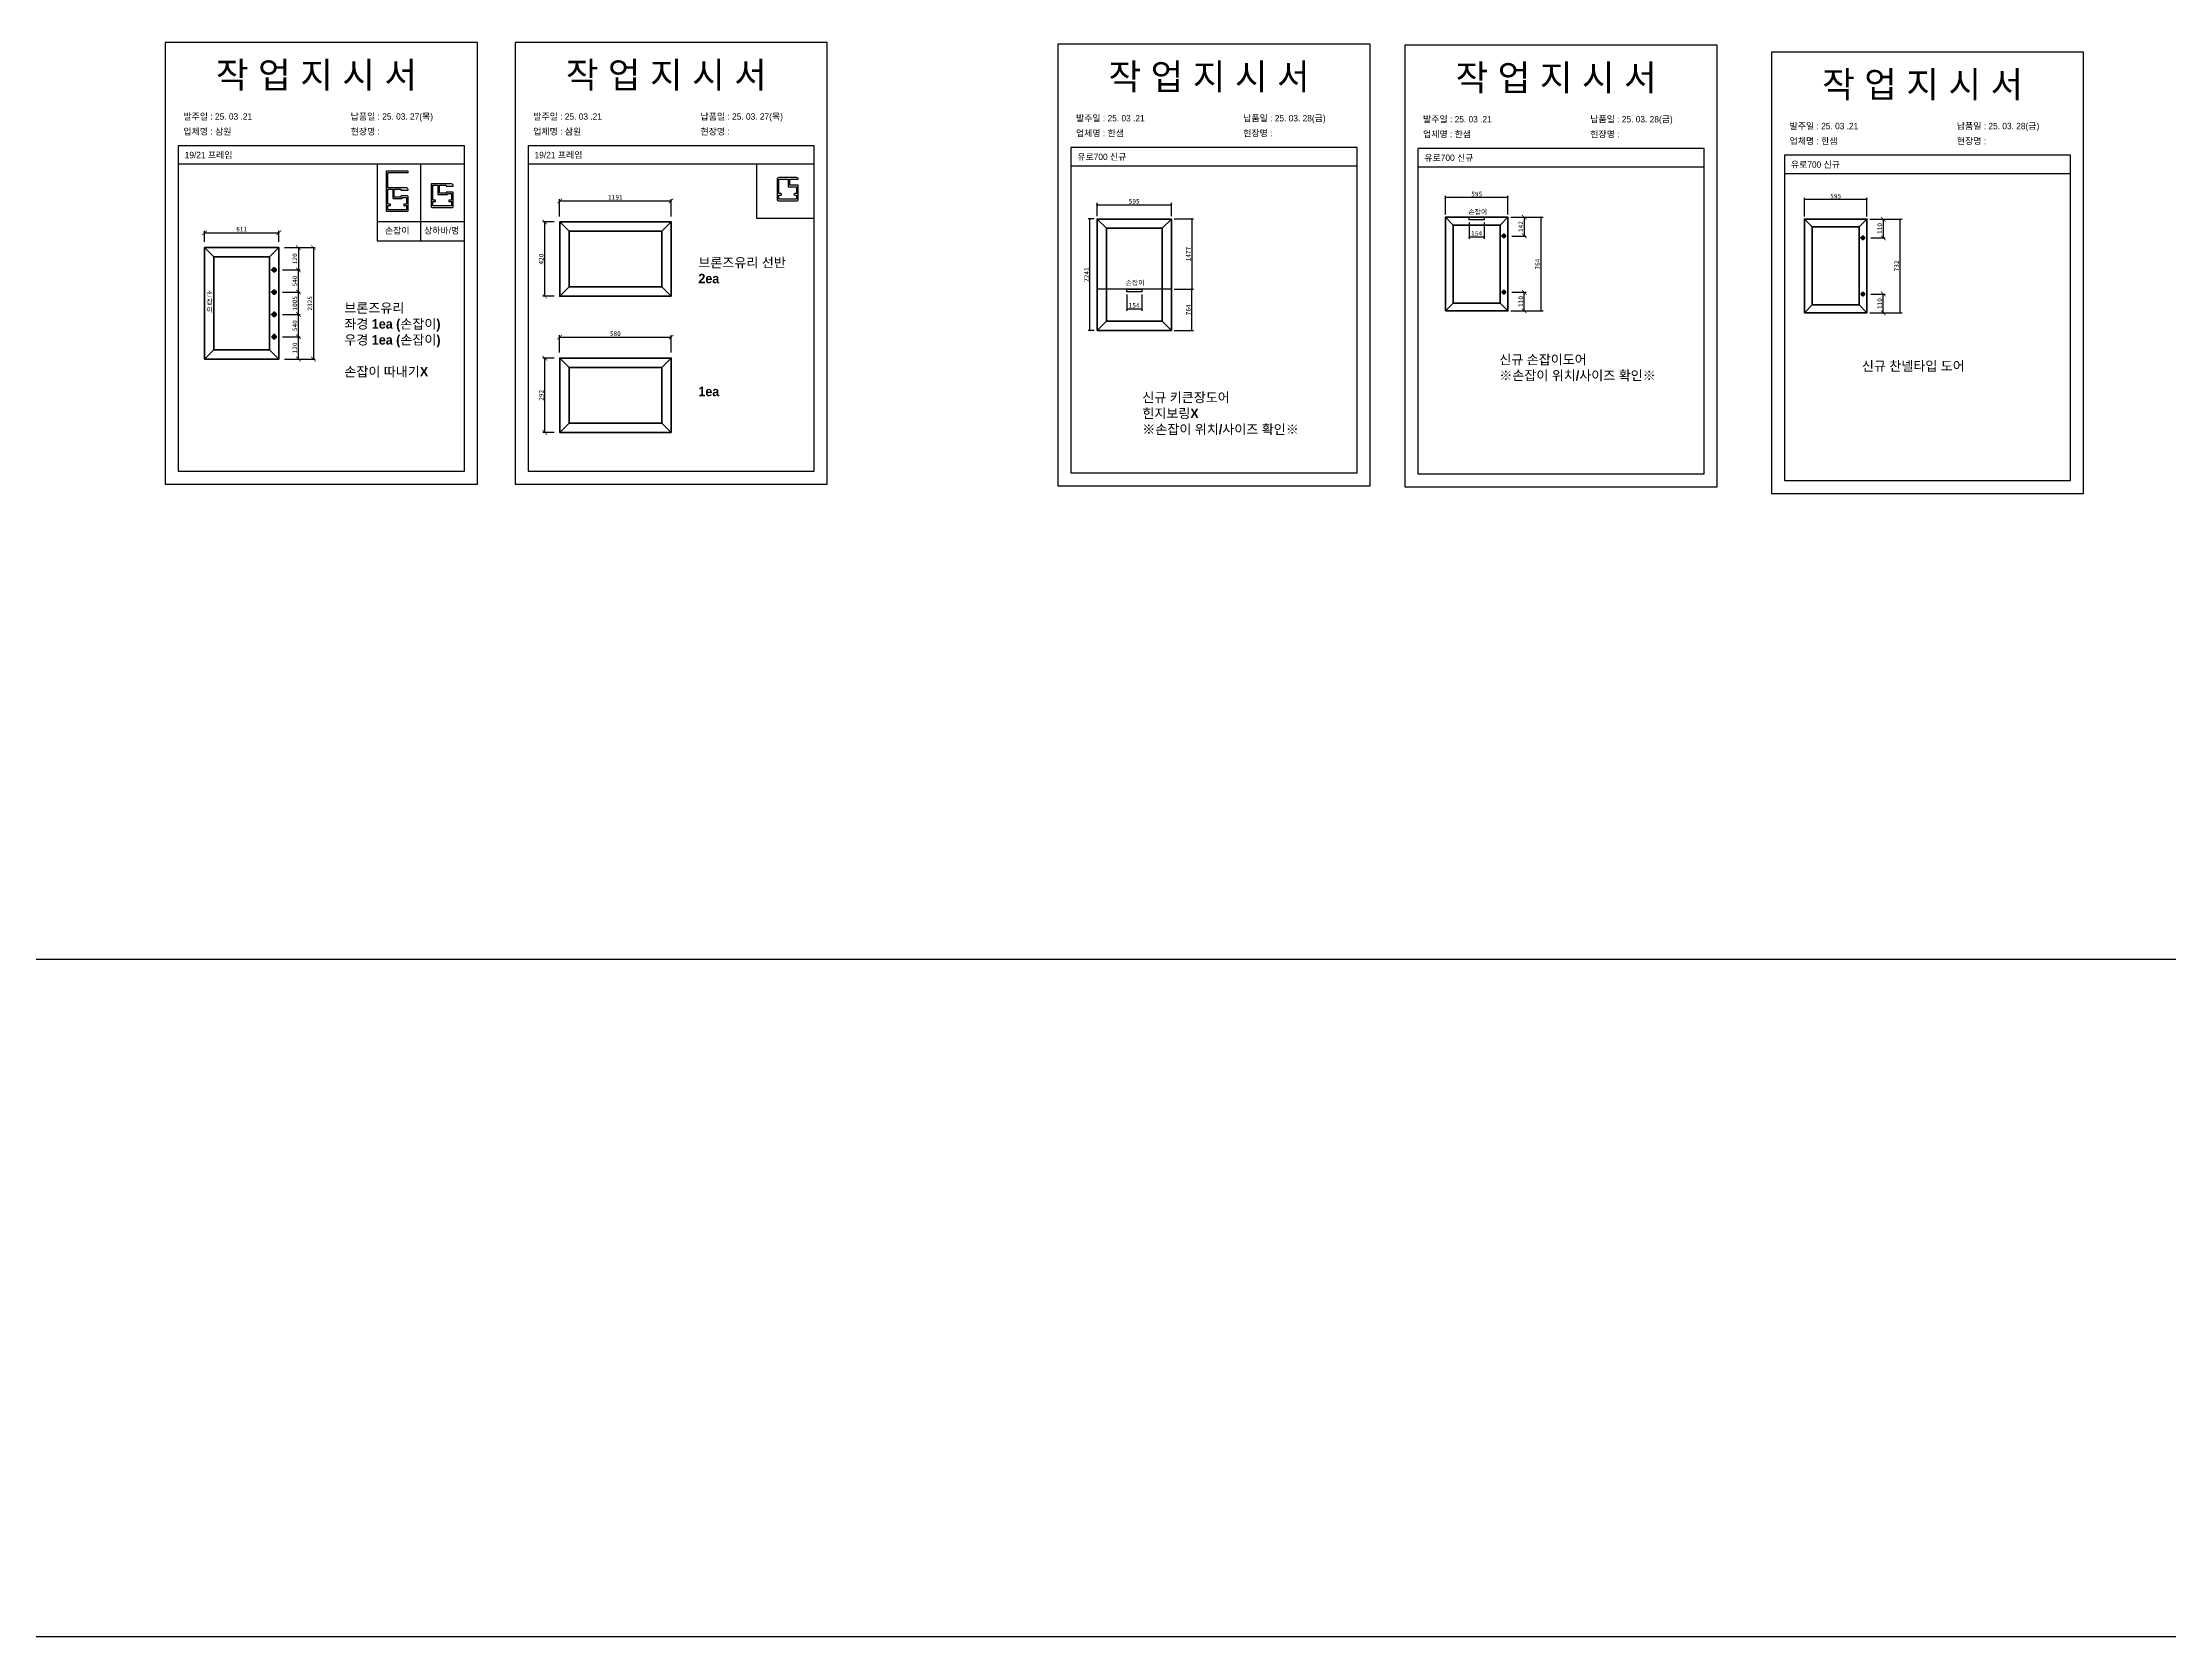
# Model space of a CAD drawing. Header units: millimetres. Extents: x -44117 to 256353, y -2095463 to 65325.
# Drawn here: x 116570 to 128016, y -44528 to -35951 of the extents above; entities that cross this region are included whole.
import ezdxf

# ---------------------------------------------------------------- set-up
doc = ezdxf.new("R2010")
doc.units = ezdxf.units.MM
doc.header["$LTSCALE"] = 10
doc.layers.add('Layer1', color=7, linetype='Continuous', lineweight=70)
doc.dimstyles.new('ISO-25', dxfattribs={"dimtxt": 2.5, "dimasz": 2.5, "dimexe": 1, "dimexo": 1, "dimtad": 1, "dimtxsty": 'Standard', "dimblk": 'ARCHTICK', "dimcen": 2.5, "dimadec": 0, "dimazin": 0, "dimtfac": 1, "dimtmove": 0, "dimatfit": 3, "dimfxl": 0, "dimarcsym": 0})

# ---------------------------------------------------------------- blocks, each defined once
blk = doc.blocks.new('_ArchTick')
at = {"color": 0, "linetype": 'ByBlock', "const_width": 0.15}
blk.add_lwpolyline([(-0.5, -0.5), (0.5, 0.5)], dxfattribs=at)
blk = doc.blocks.new('*D2268')
at = {"color": 0, "lineweight": -2}
for p, q in [((117442, -37024), (117442, -36964)), ((117842, -37024), (117842, -36964)), ((117442, -36974), (117842, -36974))]:
    blk.add_line(p, q, dxfattribs=at)
at = {"layer": 'Defpoints', "color": 0}
for p in [(117442, -37054), (117842, -36974), (117842, -37054)]:
    blk.add_point(p, dxfattribs=at)
at = {"color": 0, "lineweight": -2, "xscale": 25, "yscale": 25, "zscale": 25, "rotation": 180}
blk.add_blockref('_ArchTick', (117442, -36974), dxfattribs=at)
at = {"color": 0, "lineweight": -2, "xscale": 25, "yscale": 25, "zscale": 25}
blk.add_blockref('_ArchTick', (117842, -36974), dxfattribs=at)
at = {"color": 0, "insert": (117642, -36955), "char_height": 25, "attachment_point": 5}
blk.add_mtext('611', dxfattribs=at)
blk = doc.blocks.new('*D2269')
at = {"color": 0, "lineweight": -2}
for p, q in [((117862, -37534), (117957, -37534)), ((117947, -37654), (117947, -37534)), ((117872, -37654), (117957, -37654))]:
    blk.add_line(p, q, dxfattribs=at)
at = {"layer": 'Defpoints', "color": 0}
for p in [(117832, -37534), (117947, -37534), (117842, -37654)]:
    blk.add_point(p, dxfattribs=at)
at = {"color": 0, "lineweight": -2, "xscale": 25, "yscale": 25, "zscale": 25}
for p, rotation in [((117947, -37534), 90), ((117947, -37654), 270)]:
    blk.add_blockref('_ArchTick', p, dxfattribs=dict(at, rotation=rotation))
at = {"color": 0, "insert": (117928, -37594), "char_height": 25, "attachment_point": 5, "rotation": 90}
blk.add_mtext('120', dxfattribs=at)
blk = doc.blocks.new('*D2270')
at = {"color": 0, "lineweight": -2}
for p, q in [((117872, -37054), (117957, -37054)), ((117947, -37054), (117947, -37174)), ((117862, -37174), (117957, -37174))]:
    blk.add_line(p, q, dxfattribs=at)
at = {"layer": 'Defpoints', "color": 0}
for p in [(117842, -37054), (117832, -37174), (117947, -37174)]:
    blk.add_point(p, dxfattribs=at)
at = {"color": 0, "lineweight": -2, "xscale": 25, "yscale": 25, "zscale": 25}
for p, rotation in [((117947, -37054), 90), ((117947, -37174), 270)]:
    blk.add_blockref('_ArchTick', p, dxfattribs=dict(at, rotation=rotation))
at = {"color": 0, "insert": (117928, -37114), "char_height": 25, "attachment_point": 5, "rotation": 90}
blk.add_mtext('120', dxfattribs=at)
blk = doc.blocks.new('*D2271')
at = {"color": 0, "lineweight": -2}
for p, q in [((117872, -37054), (118038, -37054)), ((118028, -37054), (118028, -37654)), ((117872, -37654), (118038, -37654))]:
    blk.add_line(p, q, dxfattribs=at)
at = {"layer": 'Defpoints', "color": 0}
for p in [(117842, -37054), (117842, -37654), (118028, -37654)]:
    blk.add_point(p, dxfattribs=at)
at = {"color": 0, "lineweight": -2, "xscale": 25, "yscale": 25, "zscale": 25}
for p, rotation in [((118028, -37054), 90), ((118028, -37654), 270)]:
    blk.add_blockref('_ArchTick', p, dxfattribs=dict(at, rotation=rotation))
at = {"color": 0, "insert": (118009, -37354), "char_height": 25, "attachment_point": 5, "rotation": 90}
blk.add_mtext('2325', dxfattribs=at)
blk = doc.blocks.new('*D2272')
at = {"color": 0, "lineweight": -2}
for p, q in [((117862, -37414), (117957, -37414)), ((117947, -37534), (117947, -37414)), ((117862, -37534), (117957, -37534))]:
    blk.add_line(p, q, dxfattribs=at)
at = {"layer": 'Defpoints', "color": 0}
for p in [(117832, -37414), (117947, -37414), (117832, -37534)]:
    blk.add_point(p, dxfattribs=at)
at = {"color": 0, "lineweight": -2, "xscale": 25, "yscale": 25, "zscale": 25}
for p, rotation in [((117947, -37414), 90), ((117947, -37534), 270)]:
    blk.add_blockref('_ArchTick', p, dxfattribs=dict(at, rotation=rotation))
at = {"color": 0, "insert": (117928, -37474), "char_height": 25, "attachment_point": 5, "rotation": 90}
blk.add_mtext('540', dxfattribs=at)
blk = doc.blocks.new('*D2273')
at = {"color": 0, "lineweight": -2}
for p, q in [((117862, -37174), (117957, -37174)), ((117947, -37294), (117947, -37174)), ((117862, -37294), (117957, -37294))]:
    blk.add_line(p, q, dxfattribs=at)
at = {"layer": 'Defpoints', "color": 0}
for p in [(117832, -37174), (117947, -37174), (117832, -37294)]:
    blk.add_point(p, dxfattribs=at)
at = {"color": 0, "lineweight": -2, "xscale": 25, "yscale": 25, "zscale": 25}
for p, rotation in [((117947, -37174), 90), ((117947, -37294), 270)]:
    blk.add_blockref('_ArchTick', p, dxfattribs=dict(at, rotation=rotation))
at = {"color": 0, "insert": (117928, -37234), "char_height": 25, "attachment_point": 5, "rotation": 90}
blk.add_mtext('540', dxfattribs=at)
blk = doc.blocks.new('*D2274')
at = {"color": 0, "lineweight": -2}
for p, q in [((117862, -37294), (117957, -37294)), ((117947, -37414), (117947, -37294)), ((117862, -37414), (117957, -37414))]:
    blk.add_line(p, q, dxfattribs=at)
at = {"layer": 'Defpoints', "color": 0}
for p in [(117832, -37294), (117947, -37294), (117832, -37414)]:
    blk.add_point(p, dxfattribs=at)
at = {"color": 0, "lineweight": -2, "xscale": 25, "yscale": 25, "zscale": 25}
for p, rotation in [((117947, -37294), 90), ((117947, -37414), 270)]:
    blk.add_blockref('_ArchTick', p, dxfattribs=dict(at, rotation=rotation))
at = {"color": 0, "insert": (117928, -37354), "char_height": 25, "attachment_point": 5, "rotation": 90}
blk.add_mtext('1005', dxfattribs=at)
blk = doc.blocks.new('*D2275')
at = {"color": 0, "lineweight": -2}
for p, q in [((119323, -36916), (119263, -36916)), ((119273, -37316), (119273, -36916)), ((119323, -37316), (119263, -37316))]:
    blk.add_line(p, q, dxfattribs=at)
at = {"layer": 'Defpoints', "color": 0}
for p in [(119273, -36916), (119353, -36916), (119353, -37316)]:
    blk.add_point(p, dxfattribs=at)
at = {"color": 0, "lineweight": -2, "xscale": 25, "yscale": 25, "zscale": 25}
for p, rotation in [((119273, -36916), 90), ((119273, -37316), 270)]:
    blk.add_blockref('_ArchTick', p, dxfattribs=dict(at, rotation=rotation))
at = {"color": 0, "insert": (119254, -37116), "char_height": 25, "attachment_point": 5, "rotation": 90}
blk.add_mtext('420', dxfattribs=at)
blk = doc.blocks.new('*D2276')
at = {"color": 0, "lineweight": -2}
for p, q in [((119353, -36886), (119353, -36793)), ((119353, -36803), (119953, -36803)), ((119953, -36886), (119953, -36793))]:
    blk.add_line(p, q, dxfattribs=at)
at = {"layer": 'Defpoints', "color": 0}
for p in [(119953, -36803), (119353, -36916), (119953, -36916)]:
    blk.add_point(p, dxfattribs=at)
at = {"color": 0, "lineweight": -2, "xscale": 25, "yscale": 25, "zscale": 25, "rotation": 180}
blk.add_blockref('_ArchTick', (119353, -36803), dxfattribs=at)
at = {"color": 0, "lineweight": -2, "xscale": 25, "yscale": 25, "zscale": 25}
blk.add_blockref('_ArchTick', (119953, -36803), dxfattribs=at)
at = {"color": 0, "insert": (119653, -36784), "char_height": 25, "attachment_point": 5}
blk.add_mtext('1191', dxfattribs=at)
blk = doc.blocks.new('*D2277')
at = {"color": 0, "lineweight": -2}
for p, q in [((119323, -37649), (119263, -37649)), ((119273, -38049), (119273, -37649)), ((119323, -38049), (119263, -38049))]:
    blk.add_line(p, q, dxfattribs=at)
at = {"layer": 'Defpoints', "color": 0}
for p in [(119273, -37649), (119353, -37649), (119353, -38049)]:
    blk.add_point(p, dxfattribs=at)
at = {"color": 0, "lineweight": -2, "xscale": 25, "yscale": 25, "zscale": 25}
for p, rotation in [((119273, -37649), 90), ((119273, -38049), 270)]:
    blk.add_blockref('_ArchTick', p, dxfattribs=dict(at, rotation=rotation))
at = {"color": 0, "insert": (119254, -37849), "char_height": 25, "attachment_point": 5, "rotation": 90}
blk.add_mtext('292', dxfattribs=at)
blk = doc.blocks.new('*D2278')
at = {"color": 0, "lineweight": -2}
for p, q in [((119353, -37619), (119353, -37526)), ((119353, -37536), (119953, -37536)), ((119953, -37619), (119953, -37526))]:
    blk.add_line(p, q, dxfattribs=at)
at = {"layer": 'Defpoints', "color": 0}
for p in [(119953, -37536), (119353, -37649), (119953, -37649)]:
    blk.add_point(p, dxfattribs=at)
at = {"color": 0, "lineweight": -2, "xscale": 25, "yscale": 25, "zscale": 25, "rotation": 180}
blk.add_blockref('_ArchTick', (119353, -37536), dxfattribs=at)
at = {"color": 0, "lineweight": -2, "xscale": 25, "yscale": 25, "zscale": 25}
blk.add_blockref('_ArchTick', (119953, -37536), dxfattribs=at)
at = {"color": 0, "insert": (119653, -37517), "char_height": 25, "attachment_point": 5}
blk.add_mtext('580', dxfattribs=at)
blk = doc.blocks.new('*D2279')
at = {"color": 0, "lineweight": -2}
for p, q in [((122405, -37307), (122405, -37394)), ((122486, -37307), (122486, -37394)), ((122405, -37384), (122486, -37384))]:
    blk.add_line(p, q, dxfattribs=at)
at = {"layer": 'Defpoints', "color": 0}
for p in [(122405, -37292), (122486, -37292), (122486, -37384)]:
    blk.add_point(p, dxfattribs=at)
at = {"color": 0, "lineweight": -2, "xscale": 10, "yscale": 10, "zscale": 10, "rotation": 180}
blk.add_blockref('_ArchTick', (122405, -37384), dxfattribs=at)
at = {"color": 0, "lineweight": -2, "xscale": 10, "yscale": 10, "zscale": 10}
blk.add_blockref('_ArchTick', (122486, -37384), dxfattribs=at)
at = {"color": 0, "insert": (122445, -37365), "char_height": 25, "attachment_point": 5}
blk.add_mtext('154', dxfattribs=at)
blk = doc.blocks.new('*D2280')
at = {"color": 0, "lineweight": -2}
for p, q in [((122660, -37278), (122765, -37278)), ((122755, -37500), (122755, -37278)), ((122660, -37500), (122765, -37500))]:
    blk.add_line(p, q, dxfattribs=at)
at = {"layer": 'Defpoints', "color": 0}
for p in [(122645, -37278), (122755, -37278), (122645, -37500)]:
    blk.add_point(p, dxfattribs=at)
at = {"color": 0, "lineweight": -2, "xscale": 10, "yscale": 10, "zscale": 10}
for p, rotation in [((122755, -37278), 90), ((122755, -37500), 270)]:
    blk.add_blockref('_ArchTick', p, dxfattribs=dict(at, rotation=rotation))
at = {"color": 0, "insert": (122736, -37389), "char_height": 25, "attachment_point": 5, "rotation": 90}
blk.add_mtext('764', dxfattribs=at)
blk = doc.blocks.new('*D2281')
at = {"color": 0, "lineweight": -2}
for p, q in [((122660, -36900), (122765, -36900)), ((122755, -36900), (122755, -37278)), ((122660, -37278), (122765, -37278))]:
    blk.add_line(p, q, dxfattribs=at)
at = {"layer": 'Defpoints', "color": 0}
for p in [(122645, -36900), (122645, -37278), (122755, -37278)]:
    blk.add_point(p, dxfattribs=at)
at = {"color": 0, "lineweight": -2, "xscale": 10, "yscale": 10, "zscale": 10}
for p, rotation in [((122755, -36900), 90), ((122755, -37278), 270)]:
    blk.add_blockref('_ArchTick', p, dxfattribs=dict(at, rotation=rotation))
at = {"color": 0, "insert": (122736, -37089), "char_height": 25, "attachment_point": 5, "rotation": 90}
blk.add_mtext('1477', dxfattribs=at)
blk = doc.blocks.new('*D2282')
at = {"color": 0, "lineweight": -2}
for p, q in [((122230, -36900), (122197, -36900)), ((122207, -37500), (122207, -36900)), ((122230, -37500), (122197, -37500))]:
    blk.add_line(p, q, dxfattribs=at)
at = {"layer": 'Defpoints', "color": 0}
for p in [(122207, -36900), (122245, -36900), (122245, -37500)]:
    blk.add_point(p, dxfattribs=at)
at = {"color": 0, "lineweight": -2, "xscale": 10, "yscale": 10, "zscale": 10}
for p, rotation in [((122207, -36900), 90), ((122207, -37500), 270)]:
    blk.add_blockref('_ArchTick', p, dxfattribs=dict(at, rotation=rotation))
at = {"color": 0, "insert": (122188, -37200), "char_height": 25, "attachment_point": 5, "rotation": 90}
blk.add_mtext('2241', dxfattribs=at)
blk = doc.blocks.new('*D2283')
at = {"color": 0, "lineweight": -2}
for p, q in [((122245, -36885), (122245, -36814)), ((122245, -36824), (122645, -36824)), ((122645, -36885), (122645, -36814))]:
    blk.add_line(p, q, dxfattribs=at)
at = {"layer": 'Defpoints', "color": 0}
for p in [(122645, -36824), (122245, -36900), (122645, -36900)]:
    blk.add_point(p, dxfattribs=at)
at = {"color": 0, "lineweight": -2, "xscale": 10, "yscale": 10, "zscale": 10, "rotation": 180}
blk.add_blockref('_ArchTick', (122245, -36824), dxfattribs=at)
at = {"color": 0, "lineweight": -2, "xscale": 10, "yscale": 10, "zscale": 10}
blk.add_blockref('_ArchTick', (122645, -36824), dxfattribs=at)
at = {"color": 0, "insert": (122445, -36805), "char_height": 25, "attachment_point": 5}
blk.add_mtext('595', dxfattribs=at)
blk = doc.blocks.new('*D2284')
at = {"color": 0, "lineweight": -2}
for p, q in [((126410, -37304), (126486, -37304)), ((126476, -37405), (126476, -37304)), ((126418, -37405), (126486, -37405))]:
    blk.add_line(p, q, dxfattribs=at)
at = {"layer": 'Defpoints', "color": 0}
for p in [(126380, -37304), (126476, -37304), (126388, -37405)]:
    blk.add_point(p, dxfattribs=at)
at = {"color": 0, "lineweight": -2, "xscale": 25, "yscale": 25, "zscale": 25}
for p, rotation in [((126476, -37304), 90), ((126476, -37405), 270)]:
    blk.add_blockref('_ArchTick', p, dxfattribs=dict(at, rotation=rotation))
at = {"color": 0, "insert": (126457, -37355), "char_height": 25, "attachment_point": 5, "rotation": 90}
blk.add_mtext('110', dxfattribs=at)
blk = doc.blocks.new('*D2285')
at = {"color": 0, "lineweight": -2}
for p, q in [((126418, -36901), (126486, -36901)), ((126476, -36901), (126476, -37002)), ((126410, -37002), (126486, -37002))]:
    blk.add_line(p, q, dxfattribs=at)
at = {"layer": 'Defpoints', "color": 0}
for p in [(126388, -36901), (126380, -37002), (126476, -37002)]:
    blk.add_point(p, dxfattribs=at)
at = {"color": 0, "lineweight": -2, "xscale": 25, "yscale": 25, "zscale": 25}
for p, rotation in [((126476, -36901), 90), ((126476, -37002), 270)]:
    blk.add_blockref('_ArchTick', p, dxfattribs=dict(at, rotation=rotation))
at = {"color": 0, "insert": (126457, -36951), "char_height": 25, "attachment_point": 5, "rotation": 90}
blk.add_mtext('110', dxfattribs=at)
blk = doc.blocks.new('*D2286')
at = {"color": 0, "lineweight": -2}
for p, q in [((126403, -36901), (126577, -36901)), ((126567, -37405), (126567, -36901)), ((126403, -37405), (126577, -37405))]:
    blk.add_line(p, q, dxfattribs=at)
at = {"layer": 'Defpoints', "color": 0}
for p in [(126388, -36901), (126567, -36901), (126388, -37405)]:
    blk.add_point(p, dxfattribs=at)
at = {"color": 0, "lineweight": -2, "xscale": 10, "yscale": 10, "zscale": 10}
for p, rotation in [((126567, -36901), 90), ((126567, -37405), 270)]:
    blk.add_blockref('_ArchTick', p, dxfattribs=dict(at, rotation=rotation))
at = {"color": 0, "insert": (126548, -37153), "char_height": 25, "attachment_point": 5, "rotation": 90}
blk.add_mtext('732', dxfattribs=at)
blk = doc.blocks.new('*D2287')
at = {"color": 0, "lineweight": -2}
for p, q in [((126052, -36886), (126052, -36786)), ((126388, -36796), (126052, -36796)), ((126388, -36886), (126388, -36786))]:
    blk.add_line(p, q, dxfattribs=at)
at = {"layer": 'Defpoints', "color": 0}
for p in [(126052, -36796), (126052, -36901), (126388, -36901)]:
    blk.add_point(p, dxfattribs=at)
at = {"color": 0, "lineweight": -2, "xscale": 10, "yscale": 10, "zscale": 10, "rotation": 180}
blk.add_blockref('_ArchTick', (126052, -36796), dxfattribs=at)
at = {"color": 0, "lineweight": -2, "xscale": 10, "yscale": 10, "zscale": 10}
blk.add_blockref('_ArchTick', (126388, -36796), dxfattribs=at)
at = {"color": 0, "insert": (126220, -36777), "char_height": 25, "attachment_point": 5}
blk.add_mtext('595', dxfattribs=at)
blk = doc.blocks.new('*D2288')
at = {"color": 0, "lineweight": -2}
for p, q in [((124478, -37294), (124554, -37294)), ((124544, -37395), (124544, -37294)), ((124486, -37395), (124554, -37395))]:
    blk.add_line(p, q, dxfattribs=at)
at = {"layer": 'Defpoints', "color": 0}
for p in [(124448, -37294), (124544, -37294), (124456, -37395)]:
    blk.add_point(p, dxfattribs=at)
at = {"color": 0, "lineweight": -2, "xscale": 25, "yscale": 25, "zscale": 25}
for p, rotation in [((124544, -37294), 90), ((124544, -37395), 270)]:
    blk.add_blockref('_ArchTick', p, dxfattribs=dict(at, rotation=rotation))
at = {"color": 0, "insert": (124525, -37344), "char_height": 25, "attachment_point": 5, "rotation": 90}
blk.add_mtext('110', dxfattribs=at)
blk = doc.blocks.new('*D2289')
at = {"color": 0, "lineweight": -2}
for p, q in [((124486, -36891), (124554, -36891)), ((124544, -36891), (124544, -36992)), ((124478, -36992), (124554, -36992))]:
    blk.add_line(p, q, dxfattribs=at)
at = {"layer": 'Defpoints', "color": 0}
for p in [(124456, -36891), (124448, -36992), (124544, -36992)]:
    blk.add_point(p, dxfattribs=at)
at = {"color": 0, "lineweight": -2, "xscale": 25, "yscale": 25, "zscale": 25}
for p, rotation in [((124544, -36891), 90), ((124544, -36992), 270)]:
    blk.add_blockref('_ArchTick', p, dxfattribs=dict(at, rotation=rotation))
at = {"color": 0, "insert": (124525, -36941), "char_height": 25, "attachment_point": 5, "rotation": 90}
blk.add_mtext('142', dxfattribs=at)
blk = doc.blocks.new('*D2290')
at = {"color": 0, "lineweight": -2}
for p, q in [((124471, -36891), (124645, -36891)), ((124635, -37395), (124635, -36891)), ((124471, -37395), (124645, -37395))]:
    blk.add_line(p, q, dxfattribs=at)
at = {"layer": 'Defpoints', "color": 0}
for p in [(124456, -36891), (124635, -36891), (124456, -37395)]:
    blk.add_point(p, dxfattribs=at)
at = {"color": 0, "lineweight": -2, "xscale": 10, "yscale": 10, "zscale": 10}
for p, rotation in [((124635, -36891), 90), ((124635, -37395), 270)]:
    blk.add_blockref('_ArchTick', p, dxfattribs=dict(at, rotation=rotation))
at = {"color": 0, "insert": (124616, -37143), "char_height": 25, "attachment_point": 5, "rotation": 90}
blk.add_mtext('764', dxfattribs=at)
blk = doc.blocks.new('*D2291')
at = {"color": 0, "lineweight": -2}
for p, q in [((124120, -36876), (124120, -36775)), ((124456, -36785), (124120, -36785)), ((124456, -36876), (124456, -36775))]:
    blk.add_line(p, q, dxfattribs=at)
at = {"layer": 'Defpoints', "color": 0}
for p in [(124120, -36785), (124120, -36891), (124456, -36891)]:
    blk.add_point(p, dxfattribs=at)
at = {"color": 0, "lineweight": -2, "xscale": 10, "yscale": 10, "zscale": 10, "rotation": 180}
blk.add_blockref('_ArchTick', (124120, -36785), dxfattribs=at)
at = {"color": 0, "lineweight": -2, "xscale": 10, "yscale": 10, "zscale": 10}
blk.add_blockref('_ArchTick', (124456, -36785), dxfattribs=at)
at = {"color": 0, "insert": (124288, -36766), "char_height": 25, "attachment_point": 5}
blk.add_mtext('595', dxfattribs=at)
blk = doc.blocks.new('*D2292')
at = {"color": 0, "lineweight": -2}
for p, q in [((124247, -36919), (124247, -37007)), ((124329, -36919), (124329, -37007)), ((124247, -36997), (124329, -36997))]:
    blk.add_line(p, q, dxfattribs=at)
at = {"layer": 'Defpoints', "color": 0}
for p in [(124247, -36904), (124329, -36904), (124329, -36997)]:
    blk.add_point(p, dxfattribs=at)
at = {"color": 0, "lineweight": -2, "xscale": 10, "yscale": 10, "zscale": 10, "rotation": 180}
blk.add_blockref('_ArchTick', (124247, -36997), dxfattribs=at)
at = {"color": 0, "lineweight": -2, "xscale": 10, "yscale": 10, "zscale": 10}
blk.add_blockref('_ArchTick', (124329, -36997), dxfattribs=at)
at = {"color": 0, "insert": (124288, -36978), "char_height": 25, "attachment_point": 5}
blk.add_mtext('154', dxfattribs=at)

msp = doc.modelspace()

# ---------------------------------------------------------------- linework, layer by layer
for p, q in [((118840.82533, -36505.74451), (117300.82533, -36505.74451)), ((120723.51612, -36505.74451), (119183.51612, -36505.74451)), ((118840.82533, -36605.74451), (117300.82533, -36605.74451)), ((118606.12083, -37017.05386), (118606.12083, -36605.74451)), ((120723.51612, -36605.74451), (119183.51612, -36605.74451)), ((123644.21311, -36515.16536), (122104.21311, -36515.16536)), ((123644.21311, -36615.16536), (122104.21311, -36615.16536)), ((125511.83709, -36520.4115), (123971.83709, -36520.4115)), ((125511.83709, -36620.4115), (123971.83709, -36620.4115)), ((127484.38376, -36557.13444), (125944.38376, -36557.13444)), ((118428.33429, -36652.24945), (118428.33429, -36652.24945)), ((127484.38376, -36657.13444), (125944.38376, -36657.13444)), ((118840.82533, -36914.86608), (118371.41632, -36914.86608)), ((122645.368, -37278.11235), (122245.368, -37278.11235))]:
    msp.add_line(p, q)
at = {"color": 1}
for p, q in [((104535.41959, -40882.68481), (196804.56645, -40882.68481)), ((104535.41959, -40882.68481), (196804.56645, -40882.68481)), ((104535.41959, -44528.47235), (196804.56645, -44528.47235))]:
    msp.add_line(p, q, dxfattribs=at)
for points in [[(117230.82533, -38326.57479), (118910.82533, -38326.57479), (118910.82533, -35950.57479), (117230.82533, -35950.57479)], [(119113.51612, -38326.57479), (120793.51612, -38326.57479), (120793.51612, -35950.57479), (119113.51612, -35950.57479)], [(122034.21311, -38335.99564), (123714.21311, -38335.99564), (123714.21311, -35959.99564), (122034.21311, -35959.99564)], [(123901.83709, -38341.24178), (125581.83709, -38341.24178), (125581.83709, -35965.24178), (123901.83709, -35965.24178)], [(125874.38376, -38377.96472), (127554.38376, -38377.96472), (127554.38376, -36001.96472), (125874.38376, -36001.96472)], [(118840.82533, -36605.74451), (118371.41632, -36605.74451), (118371.41632, -37017.05386), (118840.82533, -37017.05386)], [(120723.51612, -36605.74451), (120411.76079, -36605.74451), (120411.76079, -36895.37509), (120723.51612, -36895.37509)], [(118771.67732, -36762.62334), (118771.67732, -36798.62334), (118756.67732, -36798.62334), (118756.67732, -36805.82334), (118771.67732, -36805.82334), (118771.67732, -36829.22334), (118670.87732, -36829.22334), (118670.87732, -36805.82334), (118685.87732, -36805.82334), (118685.87732, -36798.62334), (118670.87732, -36798.62334), (118670.87732, -36718.82334), (118697.87732, -36718.82334), (118697.87732, -36768.02334), (118748.87732, -36768.02334), (118748.87732, -36762.62334)], [(124247.19431, -36890.73779), (124328.84497, -36890.73779), (124328.84497, -36904.34623), (124247.19431, -36904.34623)], [(122404.54267, -37278.11235), (122486.19333, -37278.11235), (122486.19333, -37291.7208), (122404.54267, -37291.7208)]]:
    msp.add_lwpolyline(points, close=True)
for points in [[(117300.82533, -36505.74451), (117300.82533, -38256.57479), (118840.82533, -38256.57479), (118840.82533, -36505.74451)], [(119183.51612, -36505.74451), (119183.51612, -38256.57479), (120723.51612, -38256.57479), (120723.51612, -36505.74451)], [(122104.21311, -36515.16536), (122104.21311, -38265.99564), (123644.21311, -38265.99564), (123644.21311, -36515.16536)], [(123971.83709, -36520.4115), (123971.83709, -38271.24178), (125511.83709, -38271.24178), (125511.83709, -36520.4115)], [(125944.38376, -36557.13444), (125944.38376, -38307.96472), (127484.38376, -38307.96472), (127484.38376, -36557.13444)]]:
    msp.add_lwpolyline(points)
for points in [[(118430.13429, -36650.44945), (118535.73429, -36650.44945, 0.4142135624), (118537.53429, -36648.64945), (118537.53429, -36643.84945, 0.4142135624), (118535.73429, -36642.04945), (118421.73429, -36642.04945, 0.4142135624), (118419.93429, -36643.84945), (118419.93429, -36732.64945), (118419.93429, -36855.64945, 0.4142135624), (118422.93429, -36858.64945), (118534.53429, -36858.64945, 0.4142135624), (118537.53429, -36855.64945), (118537.53429, -36779.44945, 0.4142135624), (118534.53429, -36776.44945), (118502.13429, -36776.44945, 0.4142135624), (118499.13429, -36779.44945), (118499.13429, -36780.64945, -0.4142135624), (118497.33429, -36782.44945), (118464.93429, -36782.44945, -0.4142135624), (118463.13429, -36780.64945), (118463.13429, -36741.04945, -0.4142135624), (118464.93429, -36739.24945), (118497.33429, -36739.24945, -0.4142135624), (118499.13429, -36741.04945), (118499.13429, -36742.24945, 0.4142135624), (118502.13429, -36745.24945), (118534.53429, -36745.24945, 0.4358343507), (118537.52625, -36742.0299, 0.4266533369), (118528.53429, -36732.64945), (118430.13429, -36732.64945, -0.4142135624), (118428.33429, -36730.84945), (118428.33429, -36652.24945, -0.4142135624)], [(118529.13429, -36785.44945), (118529.13429, -36817.84945, -0.4142135624), (118527.33429, -36819.64945), (118515.93429, -36819.64945, 0.4142135624), (118514.13429, -36821.44945), (118514.13429, -36825.04945, 0.4142135624), (118515.93429, -36826.84945), (118527.33429, -36826.84945, -0.4142135624), (118529.13429, -36828.64945), (118529.13429, -36848.44945, -0.4142135624), (118527.33429, -36850.24945), (118430.13429, -36850.24945, -0.4142135624), (118428.33429, -36848.44945), (118428.33429, -36828.64945, -0.4142135624), (118430.13429, -36826.84945), (118441.53429, -36826.84945, 0.4142135624), (118443.33429, -36825.04945), (118443.33429, -36821.44945, 0.4142135624), (118441.53429, -36819.64945), (118430.13429, -36819.64945, -0.4142135624), (118428.33429, -36817.84945), (118428.33429, -36741.64945, -0.4142135624), (118430.13429, -36739.84945), (118453.53429, -36739.84945, -0.4142135624), (118455.33429, -36741.64945), (118455.33429, -36787.24945, 0.4142135624), (118457.13429, -36789.04945), (118504.53429, -36789.04945, 0.4142135624), (118506.33429, -36787.24945), (118506.33429, -36785.44945, -0.4142135624), (118508.13429, -36783.64945), (118527.33429, -36783.64945, -0.4142135624)], [(118771.07732, -36711.62334), (118662.47732, -36711.62334), (118662.47732, -36834.62334, 0.4142135624), (118665.47732, -36837.62334), (118777.07732, -36837.62334, 0.4142135624), (118780.07732, -36834.62334), (118780.07732, -36758.42334, 0.4142135624), (118777.07732, -36755.42334), (118744.67732, -36755.42334, 0.4142135624), (118741.67732, -36758.42334), (118741.67732, -36761.42334), (118705.67732, -36761.42334), (118705.67732, -36718.22334), (118741.67732, -36718.22334), (118741.67732, -36721.22334, 0.4142135624), (118744.67732, -36724.22334), (118777.07732, -36724.22334, 0.4358343507), (118780.06928, -36721.00379, 0.4266533369)], [(120635.72268, -36717.41252), (120592.52268, -36717.41252), (120592.52268, -36686.21252), (120637.52268, -36686.21252), (120637.52268, -36686.21252, 0.4142135624), (120628.52268, -36677.21252), (120532.52268, -36677.21252, 0.4142135624), (120523.52268, -36686.21252), (120523.52268, -36794.21252, 0.4142135624), (120532.52268, -36803.21252), (120628.52268, -36803.21252, 0.4142135624), (120637.52268, -36794.21252), (120637.52268, -36719.21252, 0.4142135624)], [(120543.02268, -36772.01252, 1), (120543.02268, -36763.01252), (120532.52268, -36763.01252), (120532.52268, -36686.21252), (120583.52268, -36686.21252), (120583.52268, -36726.41252), (120628.52268, -36726.41252), (120628.52268, -36763.01252), (120618.02268, -36763.01252, 1), (120618.02268, -36772.01252), (120628.52268, -36772.01252), (120628.52268, -36794.21252), (120532.52268, -36794.21252), (120532.52268, -36772.01252)]]:
    msp.add_lwpolyline(points, format="xyb", close=True)
at = {"layer": 'Layer1'}
for p, q in [((119403.4835, -36966.16703), (119353.4835, -36916.16703)), ((119953.4835, -36916.16703), (119903.4835, -36966.16703)), ((122295.368, -36950.24004), (122245.368, -36900.24004)), ((122595.368, -36950.24004), (122645.368, -36900.24004)), ((124162.01964, -36932.73779), (124120.01964, -36890.73779)), ((124414.01964, -36932.73779), (124456.01964, -36890.73779)), ((126093.98653, -36943.03863), (126051.98653, -36901.03863)), ((126345.98653, -36943.03863), (126387.98653, -36901.03863)), ((117491.98023, -37103.91589), (117441.98023, -37053.91589)), ((117791.98023, -37103.91589), (117841.98023, -37053.91589)), ((124435.01964, -36978.93779), (124435.01964, -37004.13779)), ((126366.98653, -36989.23863), (126366.98653, -37014.43863)), ((117816.98023, -37158.91589), (117816.98023, -37188.91589)), ((117816.98023, -37278.91589), (117816.98023, -37308.91589)), ((119403.4835, -37266.16703), (119353.4835, -37316.16703)), ((119903.4835, -37266.16703), (119953.4835, -37316.16703)), ((124447.61964, -37293.93779), (124422.41964, -37293.93779)), ((124435.01964, -37281.33779), (124435.01964, -37306.53779)), ((126379.58653, -37304.23863), (126354.38653, -37304.23863)), ((126366.98653, -37291.63863), (126366.98653, -37316.83863)), ((117816.98023, -37398.91589), (117816.98023, -37428.91589)), ((124162.01964, -37352.73779), (124120.01964, -37394.73779)), ((124456.01964, -37394.73779), (124414.01964, -37352.73779)), ((126093.98653, -37363.03863), (126051.98653, -37405.03863)), ((126387.98653, -37405.03863), (126345.98653, -37363.03863)), ((117831.98023, -37533.91589), (117801.98023, -37533.91589)), ((117816.98023, -37518.91589), (117816.98023, -37548.91589)), ((122295.368, -37450.24004), (122245.368, -37500.24004)), ((122645.368, -37500.24004), (122595.368, -37450.24004)), ((117491.98023, -37603.91589), (117441.98023, -37653.91589)), ((117841.98023, -37653.91589), (117791.98023, -37603.91589)), ((119403.4835, -37699.00642), (119353.4835, -37649.00642)), ((119953.4835, -37649.00642), (119903.4835, -37699.00642)), ((119403.4835, -37999.00642), (119353.4835, -38049.00642)), ((119903.4835, -37999.00642), (119953.4835, -38049.00642))]:
    msp.add_line(p, q, dxfattribs=at)
for points in [[(119953.4835, -37316.16703), (119953.4835, -36916.16703), (119353.4835, -36916.16703), (119353.4835, -37316.16703)], [(119903.4835, -37266.16703), (119903.4835, -36966.16703), (119403.4835, -36966.16703), (119403.4835, -37266.16703)], [(122245.368, -37500.24004), (122645.368, -37500.24004), (122645.368, -36900.24004), (122245.368, -36900.24004)], [(122295.368, -37450.24004), (122595.368, -37450.24004), (122595.368, -36950.24004), (122295.368, -36950.24004)], [(124120.01964, -37394.73779), (124456.01964, -37394.73779), (124456.01964, -36890.73779), (124120.01964, -36890.73779)], [(124162.01964, -37352.73779), (124414.01964, -37352.73779), (124414.01964, -36932.73779), (124162.01964, -36932.73779)], [(126051.98653, -37405.03863), (126387.98653, -37405.03863), (126387.98653, -36901.03863), (126051.98653, -36901.03863)], [(126093.98653, -37363.03863), (126345.98653, -37363.03863), (126345.98653, -36943.03863), (126093.98653, -36943.03863)], [(117441.98023, -37653.91589), (117841.98023, -37653.91589), (117841.98023, -37053.91589), (117441.98023, -37053.91589)], [(124447.61964, -36991.53779), (124422.41964, -36991.53779)], [(126379.58653, -37001.83863), (126354.38653, -37001.83863)], [(117491.98023, -37603.91589), (117791.98023, -37603.91589), (117791.98023, -37103.91589), (117491.98023, -37103.91589)], [(117831.98023, -37173.91589), (117801.98023, -37173.91589)], [(117831.98023, -37293.91589), (117801.98023, -37293.91589)], [(117831.98023, -37413.91589), (117801.98023, -37413.91589)], [(119953.4835, -38049.00642), (119953.4835, -37649.00642), (119353.4835, -37649.00642), (119353.4835, -38049.00642)], [(119903.4835, -37999.00642), (119903.4835, -37699.00642), (119403.4835, -37699.00642), (119403.4835, -37999.00642)]]:
    msp.add_lwpolyline(points, close=True, dxfattribs=at)
for centre, radius in [((124435.01964, -36991.53779), 8.4), ((126366.98653, -37001.83863), 8.4), ((117816.98023, -37173.91589), 10), ((117816.98023, -37293.91589), 10), ((124435.01964, -37293.93779), 8.4), ((126366.98653, -37304.23863), 8.4), ((117816.98023, -37413.91589), 10), ((117816.98023, -37533.91589), 10)]:
    msp.add_circle(centre, radius, dxfattribs=at)

# ---------------------------------------------------------------- texts
at = {"attachment_point": 1}
for s, width, gutter_width, heights, insert, char_height in [('{\\fGulim|b0|i0|c129|p50;작 업 지 시 서}', 3307.3198183, 12.5, [-155.84554], (117503.63194, -36054.7373), 140), ('{\\fGulim|b0|i0|c129|p50;작 업 지 시 서}', 3307.3198183, 12.5, [-155.84554], (119386.32272, -36054.7373), 140), ('{\\fGulim|b0|i0|c129|p50;작 업 지 시 서}', 3307.3198183, 12.5, [-155.84554], (122307.01971, -36064.15815), 140), ('{\\fGulim|b0|i0|c129|p50;작 업 지 시 서}', 3307.3198183, 12.5, [-155.84554], (124174.64369, -36069.40429), 140), ('{\\fGulim|b0|i0|c129|p50;작 업 지 시 서}', 3307.3198183, 12.5, [-155.84554], (126147.19037, -36106.12723), 140), ('{\\fGulim|b0|i0|c129|p50;발주일 : 25. 03 .21}', 3307.3198183, 12.5, [-38.18216], (117328.42258, -36331.45772), 34.3), ('{\\fGulim|b0|i0|c129|p50;납품일 : 25. 03. 27(목)}', 3307.3198183, 12.5, [37.67976], (118228.40057, -36331.45772), 34.3), ('{\\fGulim|b0|i0|c129|p50;발주일 : 25. 03 .21}', 3307.3198183, 12.5, [-38.18216], (119211.11337, -36331.45772), 34.3), ('{\\fGulim|b0|i0|c129|p50;납품일 : 25. 03. 27(목)}', 3307.3198183, 12.5, [37.67976], (120111.09135, -36331.45772), 34.3), ('{\\fGulim|b0|i0|c129|p50;발주일 : 25. 03 .21}', 3307.3198183, 12.5, [-38.18216], (122131.81035, -36340.87857), 34.3), ('{\\fGulim|b0|i0|c129|p50;납품일 : 25. 03. 28(금)}', 3307.3198183, 12.5, [37.67976], (123031.78834, -36340.87857), 34.3), ('{\\fGulim|b0|i0|c129|p50;발주일 : 25. 03 .21}', 3307.3198183, 12.5, [-38.18216], (123999.43434, -36346.12471), 34.3), ('{\\fGulim|b0|i0|c129|p50;납품일 : 25. 03. 28(금)}', 3307.3198183, 12.5, [37.67976], (124899.41232, -36346.12471), 34.3), ('{\\fGulim|b0|i0|c129|p50;발주일 : 25. 03 .21}', 3307.3198183, 12.5, [-38.18216], (125971.98101, -36382.84765), 34.3), ('{\\fGulim|b0|i0|c129|p50;납품일 : 25. 03. 28(금)}', 3307.3198183, 12.5, [37.67976], (126871.95899, -36382.84765), 34.3), ('{\\fGulim|b0|i0|c129|p50;업체명 : 삼원}', 3307.3198183, 12.5, [38.2735], (117328.42258, -36412.1139), 34.3), ('{\\fGulim|b0|i0|c129|p50;현장명 : }', 3307.3198183, 12.5, [-38.2735], (118228.40057, -36412.1139), 34.3), ('{\\fGulim|b0|i0|c129|p50;업체명 : 삼원}', 3307.3198183, 12.5, [38.2735], (119211.11337, -36412.1139), 34.3), ('{\\fGulim|b0|i0|c129|p50;현장명 : }', 3307.3198183, 12.5, [-38.2735], (120111.09135, -36412.1139), 34.3), ('{\\fGulim|b0|i0|c129|p50;업체명 : 한샘}', 3307.3198183, 12.5, [38.2735], (122131.81035, -36421.53475), 34.3), ('{\\fGulim|b0|i0|c129|p50;현장명 : }', 3307.3198183, 12.5, [-38.2735], (123031.78834, -36421.53475), 34.3), ('{\\fGulim|b0|i0|c129|p50;업체명 : 한샘}', 3307.3198183, 12.5, [38.2735], (123999.43434, -36426.78089), 34.3), ('{\\fGulim|b0|i0|c129|p50;현장명 : }', 3307.3198183, 12.5, [-38.2735], (124899.41232, -36426.78089), 34.3), ('{\\fGulim|b0|i0|c129|p50;업체명 : 한샘}', 3307.3198183, 12.5, [38.2735], (125971.98101, -36463.50383), 34.3), ('{\\fGulim|b0|i0|c129|p50;현장명 : }', 3307.3198183, 12.5, [-38.2735], (126871.95899, -36463.50383), 34.3), ('{\\fGulim|b0|i0|c129|p50;19/21 프레임}', 3307.3198183, 12.5, [-41.60759], (117335.46479, -36538.78), 34.3), ('{\\fGulim|b0|i0|c129|p50;19/21 프레임}', 3307.3198183, 12.5, [-41.60759], (119218.15557, -36538.78), 34.3), ('{\\fGulim|b0|i0|c129|p50;유로700 신규}', 3307.3198183, 12.5, [-38.22783], (122138.85256, -36548.20085), 34.3), ('{\\fGulim|b0|i0|c129|p50;유로700 신규}', 3307.3198183, 12.5, [-38.22783], (124006.47654, -36553.44699), 34.3), ('{\\fGulim|b0|i0|c129|p50;유로700 신규}', 3307.3198183, 12.5, [-38.22783], (125979.02321, -36590.16993), 34.3), ('{\\f굴림|b0|i0|c129|p50;손잡이}', 147.2513852, 131.25, [-29.22104], (124243.27191, -36849.10302), 26.25), ('{\\fGulim|b0|i0|c129|p50;손잡이}', 3307.3198183, 12.5, [-38.18216], (118412.65766, -36945.26368), 34.3), ('{\\fGulim|b0|i0|c129|p50;상하바/멍}', 3307.3198183, 12.5, [-41.60759], (118623.60112, -36945.26368), 34.3), ('{\\fGulim|b1|i0|c129|p50;브론즈유리 선반\\P2ea}', 2135.7410508, 12.5, [1317.50106], (120099.76379, -37109.07797), 51.45), ('{\\f굴림|b0|i0|c129|p50;손\\P잡\\P이}', 147.2513852, 131.25, [-119.09787], (117452.4515, -37288.3203), 26.25), ('{\\f굴림|b0|i0|c129|p50;손잡이}', 147.2513852, 131.25, [-29.22104], (122399.12469, -37230.48426), 26.25), ('{\\fGulim|b1|i0|c129|p50;브론즈유리\\P좌경 1ea (손잡이)\\P우경 1ea (손잡이)\\P\\P손잡이 따내기X}', 3307.3198183, 12.5, [491.47221], (118194.63148, -37353.20746), 51.45), ('{\\fGulim|b1|i0|c129|p50;신규 손잡이도어\\P※손잡이 위치/사이즈 확인※}', 3307.3198183, 12.5, [491.47221], (124409.67535, -37630.89107), 51.45), ('{\\fGulim|b1|i0|c129|p50;신규 찬넬타입 도어}', 3307.3198183, 12.5, [491.47221], (126360.99854, -37665.56226), 51.45), ('{\\fGulim|b1|i0|c129|p50;1ea}', 2135.7410508, 12.5, [1317.50106], (120099.76379, -37802.66804), 51.45), ('{\\fGulim|b1|i0|c129|p50;신규 키큰장도어\\P힌지보링X\\P※손잡이 위치/사이즈 확인※}', 3307.3198183, 12.5, [491.47221], (122488.69975, -37834.75033), 51.45)]:
    msp.add_mtext_dynamic_manual_height_columns(s, width=width, gutter_width=gutter_width, heights=heights, dxfattribs=dict(at, insert=insert, char_height=char_height))

# ---------------------------------------------------------------- dimensions: what is measured, and where the dimension line sits
for base, p1, p2, angle, text, override, picture, middle in [((119953.4835, -36803.20703), (119353.4835, -36916.16703), (119953.4835, -36916.16703), 180, '1191', {"dimscale": 10, "dimexo": 3, "dimtxsty": 'Standard'}, '*D2276', (119653.4835, -36784.45703)), ((119273.2237, -36916.16703), (119353.4835, -37316.16703), (119353.4835, -36916.16703), 90, '420', {"dimscale": 10, "dimexo": 3, "dimtxsty": 'Standard'}, '*D2275', (119254.4737, -37116.16703)), ((122207.20252, -36900.24004), (122245.368, -37500.24004), (122245.368, -36900.24004), 90, '2241', {"dimscale": 10, "dimasz": 1, "dimexo": 1.5, "dimtxsty": 'Standard'}, '*D2282', (122188.45252, -37200.24004)), ((122754.58213, -37278.11235), (122645.368, -36900.24004), (122645.368, -37278.11235), 90, '1477', {"dimscale": 10, "dimasz": 1, "dimexo": 1.5, "dimtxsty": 'Standard'}, '*D2281', (122735.83213, -37089.1762)), ((124544.08971, -36991.53779), (124456.01964, -36890.73779), (124447.61964, -36991.53779), 90, '142', {"dimscale": 10, "dimexo": 3, "dimtxsty": 'Standard'}, '*D2289', (124525.33971, -36941.13779)), ((124634.89221, -36890.73779), (124456.01964, -37394.73779), (124456.01964, -36890.73779), 90, '764', {"dimscale": 10, "dimasz": 1, "dimexo": 1.5, "dimtxsty": 'Standard'}, '*D2290', (124616.14221, -37142.73779)), ((126476.0566, -37001.83863), (126387.98653, -36901.03863), (126379.58653, -37001.83863), 90, '110', {"dimscale": 10, "dimexo": 3, "dimtxsty": 'Standard'}, '*D2285', (126457.3066, -36951.43863)), ((126566.8591, -36901.03863), (126387.98653, -37405.03863), (126387.98653, -36901.03863), 90, '732', {"dimscale": 10, "dimasz": 1, "dimexo": 1.5, "dimtxsty": 'Standard'}, '*D2286', (126548.1091, -37153.03863)), ((118027.90022, -37653.91589), (117841.98023, -37053.91589), (117841.98023, -37653.91589), 90, '2325', {"dimscale": 10, "dimexo": 3, "dimtxsty": 'Standard'}, '*D2271', (118009.15022, -37353.91589)), ((117946.82554, -37173.91589), (117831.98023, -37293.91589), (117831.98023, -37173.91589), 90, '540', {"dimscale": 10, "dimexo": 3, "dimtxsty": 'Standard', "dimtmove": 1}, '*D2273', (117928.07554, -37233.91589)), ((117946.82554, -37293.91589), (117831.98023, -37413.91589), (117831.98023, -37293.91589), 90, '1005', {"dimscale": 10, "dimexo": 3, "dimtxsty": 'Standard'}, '*D2274', (117928.07554, -37353.91589)), ((122754.58213, -37278.11235), (122645.368, -37500.24004), (122645.368, -37278.11235), 90, '764', {"dimscale": 10, "dimasz": 1, "dimexo": 1.5, "dimtxsty": 'Standard'}, '*D2280', (122735.83213, -37389.1762)), ((124544.08971, -37293.93779), (124456.01964, -37394.73779), (124447.61964, -37293.93779), 90, '110', {"dimscale": 10, "dimexo": 3, "dimtxsty": 'Standard'}, '*D2288', (124525.33971, -37344.33779)), ((126476.0566, -37304.23863), (126387.98653, -37405.03863), (126379.58653, -37304.23863), 90, '110', {"dimscale": 10, "dimexo": 3, "dimtxsty": 'Standard'}, '*D2284', (126457.3066, -37354.63863)), ((117946.82554, -37413.91589), (117831.98023, -37533.91589), (117831.98023, -37413.91589), 90, '540', {"dimscale": 10, "dimexo": 3, "dimtxsty": 'Standard'}, '*D2272', (117928.07554, -37473.91589)), ((119953.4835, -37536.04642), (119353.4835, -37649.00642), (119953.4835, -37649.00642), 180, '580', {"dimscale": 10, "dimexo": 3, "dimtxsty": 'Standard'}, '*D2278', (119653.4835, -37517.29642)), ((119273.2237, -37649.00642), (119353.4835, -38049.00642), (119353.4835, -37649.00642), 90, '292', {"dimscale": 10, "dimexo": 3, "dimtxsty": 'Standard'}, '*D2277', (119254.4737, -37849.00642))]:
    dim = msp.add_linear_dim(base=base, p1=p1, p2=p2, angle=angle, text=text, dimstyle='ISO-25', override=override)
    dim.commit()
    dim.dimension.update_dxf_attribs({"geometry": picture, "text_midpoint": middle})
for base, p1, p2, text, override, picture, middle in [((122645.368, -36824.24069), (122245.368, -36900.24004), (122645.368, -36900.24004), '595', {"dimscale": 10, "dimasz": 1, "dimexo": 1.5, "dimtxsty": 'Standard'}, '*D2283', (122445.368, -36805.49069)), ((124120.01964, -36785.21167), (124456.01964, -36890.73779), (124120.01964, -36890.73779), '595', {"dimscale": 10, "dimasz": 1, "dimexo": 1.5, "dimtxsty": 'Standard'}, '*D2291', (124288.01964, -36766.46167)), ((126051.98653, -36795.51251), (126387.98653, -36901.03863), (126051.98653, -36901.03863), '595', {"dimscale": 10, "dimasz": 1, "dimexo": 1.5, "dimtxsty": 'Standard'}, '*D2287', (126219.98653, -36776.76251)), ((117841.98023, -36973.65609), (117441.98023, -37053.91589), (117841.98023, -37053.91589), '611', {"dimscale": 10, "dimexo": 3, "dimtxsty": 'Standard'}, '*D2268', (117641.98023, -36954.90609))]:
    dim = msp.add_linear_dim(base=base, p1=p1, p2=p2, text=text, dimstyle='ISO-25', override=override)
    dim.commit()
    dim.dimension.update_dxf_attribs({"geometry": picture, "text_midpoint": middle})
for base, p1, p2, picture, middle in [((124328.84497, -36996.81352), (124247.19431, -36904.34623), (124328.84497, -36904.34623), '*D2292', (124288.01964, -36996.81352)), ((122486.19333, -37384.18809), (122404.54267, -37291.7208), (122486.19333, -37291.7208), '*D2279', (122445.368, -37384.18809))]:
    dim = msp.add_linear_dim(base=base, p1=p1, p2=p2, text='154', dimstyle='ISO-25', override={"dimscale": 10, "dimasz": 1, "dimexo": 1.5, "dimtxsty": 'Standard'})
    dim.commit()
    dim.dimension.update_dxf_attribs({"geometry": picture, "text_midpoint": middle, "dimtype": 160})
for base, p1, p2, picture, middle in [((117946.82554, -37173.91589), (117841.98023, -37053.91589), (117831.98023, -37173.91589), '*D2270', (117928.07554, -37113.91589)), ((117946.82554, -37533.91589), (117841.98023, -37653.91589), (117831.98023, -37533.91589), '*D2269', (117928.07554, -37593.91589))]:
    dim = msp.add_linear_dim(base=base, p1=p1, p2=p2, angle=90, dimstyle='ISO-25', override={"dimscale": 10, "dimexo": 3})
    dim.commit()
    dim.dimension.update_dxf_attribs({"geometry": picture, "text_midpoint": middle})

doc.saveas('drawing.dxf')
